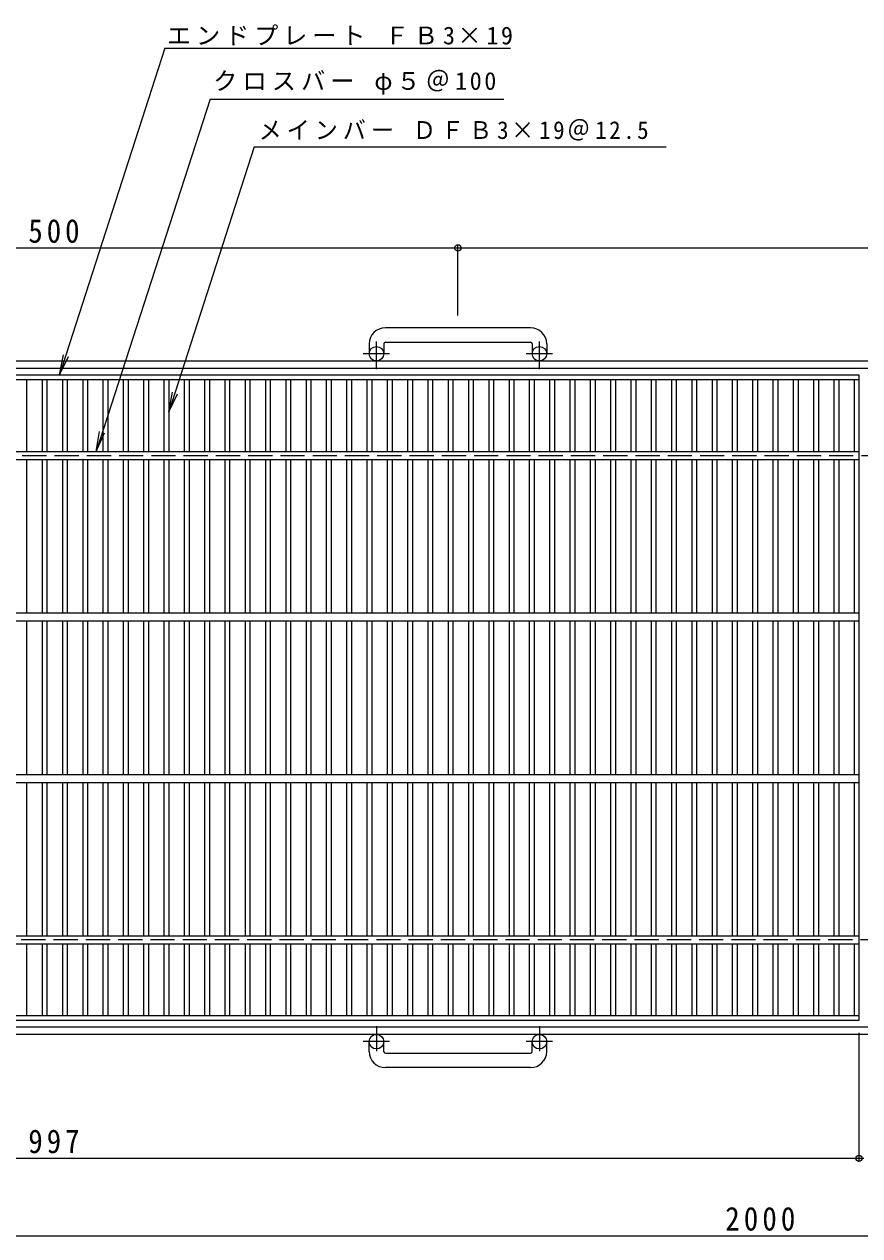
# Model space of a CAD drawing. Units: millimetres, scale not verified. Extents: x -893 to 907, y -688 to 660.
# Drawn here: x -370 to 148, y -90 to 660 of the extents above; entities that cross this region are included whole.
import ezdxf

# ---------------------------------------------------------------- set-up
doc = ezdxf.new("R2010")
doc.units = ezdxf.units.MM
doc.header["$LTSCALE"] = 5
doc.header["$PDMODE"] = 32
doc.header["$PDSIZE"] = 4
doc.linetypes.add('CHAIN1', pattern=[8, 5, -1, 1, -1])
doc.linetypes.add('DASHED3', pattern=[4, 3, -1])
for name, color, linetype, lineweight in [('B-1', 2, 'Continuous', 9), ('B-2', 3, 'Continuous', 9), ('B-4', 7, 'Continuous', 9)]:
    doc.layers.add(name, color=color, linetype=linetype, lineweight=lineweight)
doc.styles.add('ＭＳ ゴシック', font='')
doc.styles.get('ＭＳ ゴシック').set_extended_font_data('MS Gothic')

msp = doc.modelspace()

# ---------------------------------------------------------------- linework, layer by layer
at = {"layer": 'B-1'}
for p, q in [((-55.756, 472.312), (-145.756, 472.312)), ((-155.756, 462.312), (-155.756, 456.212)), ((-146.756, 462.312), (-146.756, 456.212)), ((-145.757, 463.312), (-55.756, 463.312)), ((-54.756, 462.312), (-54.756, 456.212)), ((-45.757, 462.312), (-45.757, 456.212)), ((-850.757, 451.712), (343.663, 451.712)), ((-850.757, 447.212), (343.663, 447.212)), ((343.663, 39.211), (-850.757, 39.211)), ((343.663, 34.711), (-850.757, 34.711)), ((-155.756, 24.112), (-155.756, 30.212)), ((-146.756, 24.112), (-146.756, 30.212)), ((-54.756, 24.112), (-54.756, 30.212)), ((-45.757, 24.112), (-45.757, 30.212)), ((-145.757, 23.112), (-55.756, 23.112)), ((-55.756, 14.112), (-145.756, 14.112))]:
    msp.add_line(p, q, dxfattribs=at)
at = {"layer": 'B-1', "linetype": 'CHAIN1'}
for p, q in [((-151.256, 446.605), (-151.256, 463.702)), ((-50.256, 446.605), (-50.256, 463.702)), ((-143.093, 456.212), (-159.501, 456.212)), ((-42.093, 456.212), (-58.501, 456.212)), ((-151.256, 39.819), (-151.256, 24.222)), ((-50.256, 39.819), (-50.256, 24.222)), ((-143.093, 30.212), (-159.501, 30.212)), ((-42.093, 30.212), (-58.501, 30.212))]:
    msp.add_line(p, q, dxfattribs=at)
at = {"layer": 'B-1', "linetype": 'DASHED3'}
for p, q in [((-850.757, 393.212), (343.663, 393.212)), ((343.663, 93.211), (-850.757, 93.211))]:
    msp.add_line(p, q, dxfattribs=at)
at = {"layer": 'B-1'}
for centre in [(-151.256, 456.212), (-50.256, 456.212), (-151.256, 30.212), (-50.256, 30.212)]:
    msp.add_circle(centre, 4.5, dxfattribs=at)
for centre, radius, start, end in [((-145.756, 462.312), 10, 90, 180), ((-55.756, 462.312), 10, 0, 90), ((-145.757, 462.312), 1, 90, 180), ((-55.756, 462.312), 1, 0, 90), ((-145.756, 24.112), 10, 180, 270), ((-145.757, 24.112), 1, 180, 270), ((-55.756, 24.112), 10, 270, 0), ((-55.756, 24.112), 1, 270, 0)]:
    msp.add_arc(centre, radius, start, end, dxfattribs=at)
at = {"layer": 'B-2'}
for p, q in [((-849.257, 443.212), (147.744, 443.212)), ((147.744, 443.212), (147.744, 43.212)), ((-849.257, 440.212), (147.744, 440.212)), ((-368.036, 440.212), (-368.036, 395.712)), ((-358.456, 440.212), (-358.456, 395.712)), ((-355.456, 440.212), (-355.456, 395.712)), ((-345.876, 440.212), (-345.876, 395.712)), ((-342.876, 440.212), (-342.876, 395.712)), ((-333.296, 440.212), (-333.296, 395.712)), ((-330.296, 440.212), (-330.296, 395.712)), ((-320.716, 440.212), (-320.716, 395.712)), ((-317.716, 440.212), (-317.716, 395.712)), ((-308.136, 440.212), (-308.136, 395.712)), ((-305.136, 440.212), (-305.136, 395.712)), ((-295.556, 440.212), (-295.556, 395.712)), ((-292.556, 440.212), (-292.556, 395.712)), ((-282.976, 440.212), (-282.976, 395.712)), ((-279.975, 440.212), (-279.975, 395.712)), ((-270.396, 440.212), (-270.396, 395.712)), ((-267.395, 440.212), (-267.395, 395.712)), ((-257.815, 440.212), (-257.815, 395.712)), ((-254.816, 440.212), (-254.816, 395.712)), ((-245.236, 440.212), (-245.236, 395.712)), ((-242.235, 440.212), (-242.235, 395.712)), ((-232.656, 440.212), (-232.656, 395.712)), ((-229.656, 440.212), (-229.656, 395.712)), ((-220.076, 440.212), (-220.076, 395.712)), ((-217.076, 440.212), (-217.076, 395.712)), ((-207.496, 440.212), (-207.496, 395.712)), ((-204.496, 440.212), (-204.496, 395.712)), ((-194.916, 440.212), (-194.916, 395.712)), ((-191.916, 440.212), (-191.916, 395.712)), ((-182.335, 440.212), (-182.335, 395.712)), ((-179.336, 440.212), (-179.336, 395.712)), ((-169.755, 440.212), (-169.755, 395.712)), ((-166.755, 440.212), (-166.755, 395.712)), ((-157.176, 440.212), (-157.176, 395.712)), ((-154.175, 440.212), (-154.175, 395.712)), ((-144.595, 440.212), (-144.595, 395.712)), ((-141.595, 440.212), (-141.595, 395.712)), ((-132.016, 440.212), (-132.016, 395.712)), ((-129.015, 440.212), (-129.015, 395.712)), ((-119.435, 440.212), (-119.435, 395.712)), ((-116.436, 440.212), (-116.436, 395.712)), ((-106.856, 440.212), (-106.856, 395.712)), ((-103.855, 440.212), (-103.855, 395.712)), ((-94.276, 440.212), (-94.276, 395.712)), ((-91.276, 440.212), (-91.276, 395.712)), ((-81.696, 440.212), (-81.696, 395.712)), ((-78.696, 440.212), (-78.696, 395.712)), ((-69.116, 440.212), (-69.116, 395.712)), ((-66.116, 440.212), (-66.116, 395.712)), ((-56.535, 440.212), (-56.535, 395.712)), ((-53.535, 440.212), (-53.535, 395.712)), ((-43.955, 440.212), (-43.955, 395.712)), ((-40.955, 440.212), (-40.955, 395.712)), ((-31.375, 440.212), (-31.375, 395.712)), ((-28.375, 440.212), (-28.375, 395.712)), ((-18.796, 440.212), (-18.796, 395.712)), ((-15.795, 440.212), (-15.795, 395.712)), ((-6.215, 440.212), (-6.215, 395.712)), ((-3.215, 440.212), (-3.215, 395.712)), ((6.364, 440.212), (6.364, 395.712)), ((9.364, 440.212), (9.364, 395.712)), ((18.944, 440.212), (18.944, 395.712)), ((21.944, 440.212), (21.944, 395.712)), ((31.524, 440.212), (31.524, 395.712)), ((34.525, 440.212), (34.525, 395.712)), ((44.104, 440.212), (44.104, 395.712)), ((47.104, 440.212), (47.104, 395.712)), ((56.684, 440.212), (56.684, 395.712)), ((59.684, 440.212), (59.684, 395.712)), ((69.265, 440.212), (69.265, 395.712)), ((72.265, 440.212), (72.265, 395.712)), ((81.845, 440.212), (81.845, 395.712)), ((84.845, 440.212), (84.845, 395.712)), ((94.425, 440.212), (94.425, 395.712)), ((97.425, 440.212), (97.425, 395.712)), ((107.005, 440.212), (107.005, 395.712)), ((110.005, 440.212), (110.005, 395.712)), ((119.584, 440.212), (119.584, 395.712)), ((122.585, 440.212), (122.585, 395.712)), ((132.165, 440.212), (132.165, 395.712)), ((135.164, 440.212), (135.164, 395.712)), ((144.744, 440.212), (144.744, 395.712)), ((-849.257, 395.712), (147.744, 395.712)), ((-849.257, 390.712), (147.744, 390.712)), ((-368.036, 390.712), (-368.036, 295.712)), ((-358.456, 390.712), (-358.456, 295.712)), ((-355.456, 390.712), (-355.456, 295.712)), ((-345.876, 390.712), (-345.876, 295.712)), ((-342.876, 390.712), (-342.876, 295.712)), ((-333.296, 390.712), (-333.296, 295.712)), ((-330.296, 390.712), (-330.296, 295.712)), ((-320.716, 390.712), (-320.716, 295.712)), ((-317.716, 390.712), (-317.716, 295.712)), ((-308.136, 390.712), (-308.136, 295.712)), ((-305.136, 390.712), (-305.136, 295.712)), ((-295.556, 390.712), (-295.556, 295.712)), ((-292.556, 390.712), (-292.556, 295.712)), ((-282.976, 390.712), (-282.976, 295.712)), ((-279.975, 390.712), (-279.975, 295.712)), ((-270.396, 390.712), (-270.396, 295.712)), ((-267.395, 390.712), (-267.395, 295.712)), ((-257.815, 390.712), (-257.815, 295.712)), ((-254.816, 390.712), (-254.816, 295.712)), ((-245.236, 390.712), (-245.236, 295.712)), ((-242.235, 390.712), (-242.235, 295.712)), ((-232.656, 390.712), (-232.656, 295.712)), ((-229.656, 390.712), (-229.656, 295.712)), ((-220.076, 390.712), (-220.076, 295.712)), ((-217.076, 390.712), (-217.076, 295.712)), ((-207.496, 390.712), (-207.496, 295.712)), ((-204.496, 390.712), (-204.496, 295.712)), ((-194.916, 390.712), (-194.916, 295.712)), ((-191.916, 390.712), (-191.916, 295.712)), ((-182.335, 390.712), (-182.335, 295.712)), ((-179.336, 390.712), (-179.336, 295.712)), ((-169.755, 390.712), (-169.755, 295.712)), ((-166.755, 390.712), (-166.755, 295.712)), ((-157.176, 390.712), (-157.176, 295.712)), ((-154.175, 390.712), (-154.175, 295.712)), ((-144.595, 390.712), (-144.595, 295.712)), ((-141.595, 390.712), (-141.595, 295.712)), ((-132.016, 390.712), (-132.016, 295.712)), ((-129.015, 390.712), (-129.015, 295.712)), ((-119.435, 390.712), (-119.435, 295.712)), ((-116.436, 390.712), (-116.436, 295.712)), ((-106.856, 390.712), (-106.856, 295.712)), ((-103.855, 390.712), (-103.855, 295.712)), ((-94.276, 390.712), (-94.276, 295.712)), ((-91.276, 390.712), (-91.276, 295.712)), ((-81.696, 390.712), (-81.696, 295.712)), ((-78.696, 390.712), (-78.696, 295.712)), ((-69.116, 390.712), (-69.116, 295.712)), ((-66.116, 390.712), (-66.116, 295.712)), ((-56.535, 390.712), (-56.535, 295.712)), ((-53.535, 390.712), (-53.535, 295.712)), ((-43.955, 390.712), (-43.955, 295.712)), ((-40.955, 390.712), (-40.955, 295.712)), ((-31.375, 390.712), (-31.375, 295.712)), ((-28.375, 390.712), (-28.375, 295.712)), ((-18.796, 390.712), (-18.796, 295.712)), ((-15.795, 390.712), (-15.795, 295.712)), ((-6.215, 390.712), (-6.215, 295.712)), ((-3.215, 390.712), (-3.215, 295.712)), ((6.364, 390.712), (6.364, 295.712)), ((9.364, 390.712), (9.364, 295.712)), ((18.944, 390.712), (18.944, 295.712)), ((21.944, 390.712), (21.944, 295.712)), ((31.524, 390.712), (31.524, 295.712)), ((34.525, 390.712), (34.525, 295.712)), ((44.104, 390.712), (44.104, 295.712)), ((47.104, 390.712), (47.104, 295.712)), ((56.684, 390.712), (56.684, 295.712)), ((59.684, 390.712), (59.684, 295.712)), ((69.265, 390.712), (69.265, 295.712)), ((72.265, 390.712), (72.265, 295.712)), ((81.845, 390.712), (81.845, 295.712)), ((84.845, 390.712), (84.845, 295.712)), ((94.425, 390.712), (94.425, 295.712)), ((97.425, 390.712), (97.425, 295.712)), ((107.005, 390.712), (107.005, 295.712)), ((110.005, 390.712), (110.005, 295.712)), ((119.584, 390.712), (119.584, 295.712)), ((122.585, 390.712), (122.585, 295.712)), ((132.165, 390.712), (132.165, 295.712)), ((135.164, 390.712), (135.164, 295.712)), ((144.744, 390.712), (144.744, 295.712)), ((-849.257, 295.712), (147.744, 295.712)), ((-849.257, 290.712), (147.744, 290.712)), ((-368.036, 290.712), (-368.036, 195.712)), ((-358.456, 290.712), (-358.456, 195.712)), ((-355.456, 290.712), (-355.456, 195.712)), ((-345.876, 290.712), (-345.876, 195.712)), ((-342.876, 290.712), (-342.876, 195.712)), ((-333.296, 290.712), (-333.296, 195.712)), ((-330.296, 290.712), (-330.296, 195.712)), ((-320.716, 290.712), (-320.716, 195.712)), ((-317.716, 290.712), (-317.716, 195.712)), ((-308.136, 290.712), (-308.136, 195.712)), ((-305.136, 290.712), (-305.136, 195.712)), ((-295.556, 290.712), (-295.556, 195.712)), ((-292.556, 290.712), (-292.556, 195.712)), ((-282.976, 290.712), (-282.976, 195.712)), ((-279.975, 290.712), (-279.975, 195.712)), ((-270.396, 290.712), (-270.396, 195.712)), ((-267.395, 290.712), (-267.395, 195.712)), ((-257.815, 290.712), (-257.815, 195.712)), ((-254.816, 290.712), (-254.816, 195.712)), ((-245.236, 290.712), (-245.236, 195.712)), ((-242.235, 290.712), (-242.235, 195.712)), ((-232.656, 290.712), (-232.656, 195.712)), ((-229.656, 290.712), (-229.656, 195.712)), ((-220.076, 290.712), (-220.076, 195.712)), ((-217.076, 290.712), (-217.076, 195.712)), ((-207.496, 290.712), (-207.496, 195.712)), ((-204.496, 290.712), (-204.496, 195.712)), ((-194.916, 290.712), (-194.916, 195.712)), ((-191.916, 290.712), (-191.916, 195.712)), ((-182.335, 290.712), (-182.335, 195.712)), ((-179.336, 290.712), (-179.336, 195.712)), ((-169.755, 290.712), (-169.755, 195.712)), ((-166.755, 290.712), (-166.755, 195.712)), ((-157.176, 290.712), (-157.176, 195.712)), ((-154.175, 290.712), (-154.175, 195.712)), ((-144.595, 290.712), (-144.595, 195.712)), ((-141.595, 290.712), (-141.595, 195.712)), ((-132.016, 290.712), (-132.016, 195.712)), ((-129.015, 290.712), (-129.015, 195.712)), ((-119.435, 290.712), (-119.435, 195.712)), ((-116.436, 290.712), (-116.436, 195.712)), ((-106.856, 290.712), (-106.856, 195.712)), ((-103.855, 290.712), (-103.855, 195.712)), ((-94.276, 290.712), (-94.276, 195.712)), ((-91.276, 290.712), (-91.276, 195.712)), ((-81.696, 290.712), (-81.696, 195.712)), ((-78.696, 290.712), (-78.696, 195.712)), ((-69.116, 290.712), (-69.116, 195.712)), ((-66.116, 290.712), (-66.116, 195.712)), ((-56.535, 290.712), (-56.535, 195.712)), ((-53.535, 290.712), (-53.535, 195.712)), ((-43.955, 290.712), (-43.955, 195.712)), ((-40.955, 290.712), (-40.955, 195.712)), ((-31.375, 290.712), (-31.375, 195.712)), ((-28.375, 290.712), (-28.375, 195.712)), ((-18.796, 290.712), (-18.796, 195.712)), ((-15.795, 290.712), (-15.795, 195.712)), ((-6.215, 290.712), (-6.215, 195.712)), ((-3.215, 290.712), (-3.215, 195.712)), ((6.364, 290.712), (6.364, 195.712)), ((9.364, 290.712), (9.364, 195.712)), ((18.944, 290.712), (18.944, 195.712)), ((21.944, 290.712), (21.944, 195.712)), ((31.524, 290.712), (31.524, 195.712)), ((34.525, 290.712), (34.525, 195.712)), ((44.104, 290.712), (44.104, 195.712)), ((47.104, 290.712), (47.104, 195.712)), ((56.684, 290.712), (56.684, 195.712)), ((59.684, 290.712), (59.684, 195.712)), ((69.265, 290.712), (69.265, 195.712)), ((72.265, 290.712), (72.265, 195.712)), ((81.845, 290.712), (81.845, 195.712)), ((84.845, 290.712), (84.845, 195.712)), ((94.425, 290.712), (94.425, 195.712)), ((97.425, 290.712), (97.425, 195.712)), ((107.005, 290.712), (107.005, 195.712)), ((110.005, 290.712), (110.005, 195.712)), ((119.584, 290.712), (119.584, 195.712)), ((122.585, 290.712), (122.585, 195.712)), ((132.165, 290.712), (132.165, 195.712)), ((135.164, 290.712), (135.164, 195.712)), ((144.744, 290.712), (144.744, 195.712)), ((-849.257, 195.712), (147.744, 195.712)), ((-849.257, 190.712), (147.744, 190.712)), ((-368.036, 190.712), (-368.036, 95.712)), ((-358.456, 190.712), (-358.456, 95.712)), ((-355.456, 190.712), (-355.456, 95.712)), ((-345.876, 190.712), (-345.876, 95.712)), ((-342.876, 190.712), (-342.876, 95.712)), ((-333.296, 190.712), (-333.296, 95.712)), ((-330.296, 190.712), (-330.296, 95.712)), ((-320.716, 190.712), (-320.716, 95.712)), ((-317.716, 190.712), (-317.716, 95.712)), ((-308.136, 190.712), (-308.136, 95.712)), ((-305.136, 190.712), (-305.136, 95.712)), ((-295.556, 190.712), (-295.556, 95.712)), ((-292.556, 190.712), (-292.556, 95.712)), ((-282.976, 190.712), (-282.976, 95.712)), ((-279.975, 190.712), (-279.975, 95.712)), ((-270.396, 190.712), (-270.396, 95.712)), ((-267.395, 190.712), (-267.395, 95.712)), ((-257.815, 190.712), (-257.815, 95.712)), ((-254.816, 190.712), (-254.816, 95.712)), ((-245.236, 190.712), (-245.236, 95.712)), ((-242.235, 190.712), (-242.235, 95.712)), ((-232.656, 190.712), (-232.656, 95.712)), ((-229.656, 190.712), (-229.656, 95.712)), ((-220.076, 190.712), (-220.076, 95.712)), ((-217.076, 190.712), (-217.076, 95.712)), ((-207.496, 190.712), (-207.496, 95.712)), ((-204.496, 190.712), (-204.496, 95.712)), ((-194.916, 190.712), (-194.916, 95.712)), ((-191.916, 190.712), (-191.916, 95.712)), ((-182.335, 190.712), (-182.335, 95.712)), ((-179.336, 190.712), (-179.336, 95.712)), ((-169.755, 190.712), (-169.755, 95.712)), ((-166.755, 190.712), (-166.755, 95.712)), ((-157.176, 190.712), (-157.176, 95.712)), ((-154.175, 190.712), (-154.175, 95.712)), ((-144.595, 190.712), (-144.595, 95.712)), ((-141.595, 190.712), (-141.595, 95.712)), ((-132.016, 190.712), (-132.016, 95.712)), ((-129.015, 190.712), (-129.015, 95.712)), ((-119.435, 190.712), (-119.435, 95.712)), ((-116.436, 190.712), (-116.436, 95.712)), ((-106.856, 190.712), (-106.856, 95.712)), ((-103.855, 190.712), (-103.855, 95.712)), ((-94.276, 190.712), (-94.276, 95.712)), ((-91.276, 190.712), (-91.276, 95.712)), ((-81.696, 190.712), (-81.696, 95.712)), ((-78.696, 190.712), (-78.696, 95.712)), ((-69.116, 190.712), (-69.116, 95.712)), ((-66.116, 190.712), (-66.116, 95.712)), ((-56.535, 190.712), (-56.535, 95.712)), ((-53.535, 190.712), (-53.535, 95.712)), ((-43.955, 190.712), (-43.955, 95.712)), ((-40.955, 190.712), (-40.955, 95.712)), ((-31.375, 190.712), (-31.375, 95.712)), ((-28.375, 190.712), (-28.375, 95.712)), ((-18.796, 190.712), (-18.796, 95.712)), ((-15.795, 190.712), (-15.795, 95.712)), ((-6.215, 190.712), (-6.215, 95.712)), ((-3.215, 190.712), (-3.215, 95.712)), ((6.364, 190.712), (6.364, 95.712)), ((9.364, 190.712), (9.364, 95.712)), ((18.944, 190.712), (18.944, 95.712)), ((21.944, 190.712), (21.944, 95.712)), ((31.524, 190.712), (31.524, 95.712)), ((34.525, 190.712), (34.525, 95.712)), ((44.104, 190.712), (44.104, 95.712)), ((47.104, 190.712), (47.104, 95.712)), ((56.684, 190.712), (56.684, 95.712)), ((59.684, 190.712), (59.684, 95.712)), ((69.265, 190.712), (69.265, 95.712)), ((72.265, 190.712), (72.265, 95.712)), ((81.845, 190.712), (81.845, 95.712)), ((84.845, 190.712), (84.845, 95.712)), ((94.425, 190.712), (94.425, 95.712)), ((97.425, 190.712), (97.425, 95.712)), ((107.005, 190.712), (107.005, 95.712)), ((110.005, 190.712), (110.005, 95.712)), ((119.584, 190.712), (119.584, 95.712)), ((122.585, 190.712), (122.585, 95.712)), ((132.165, 190.712), (132.165, 95.712)), ((135.164, 190.712), (135.164, 95.712)), ((144.744, 190.712), (144.744, 95.712)), ((-849.257, 95.712), (147.744, 95.712)), ((-849.257, 90.712), (147.744, 90.712)), ((-368.036, 90.712), (-368.036, 46.212)), ((-358.456, 90.712), (-358.456, 46.212)), ((-355.456, 90.712), (-355.456, 46.212)), ((-345.876, 90.712), (-345.876, 46.212)), ((-342.876, 90.712), (-342.876, 46.212)), ((-333.296, 90.712), (-333.296, 46.212)), ((-330.296, 90.712), (-330.296, 46.212)), ((-320.716, 90.712), (-320.716, 46.212)), ((-317.716, 90.712), (-317.716, 46.212)), ((-308.136, 90.712), (-308.136, 46.212)), ((-305.136, 90.712), (-305.136, 46.212)), ((-295.556, 90.712), (-295.556, 46.212)), ((-292.556, 90.712), (-292.556, 46.212)), ((-282.976, 90.712), (-282.976, 46.212)), ((-279.975, 90.712), (-279.975, 46.212)), ((-270.396, 90.712), (-270.396, 46.212)), ((-267.395, 90.712), (-267.395, 46.212)), ((-257.815, 90.712), (-257.815, 46.212)), ((-254.816, 90.712), (-254.816, 46.212)), ((-245.236, 90.712), (-245.236, 46.212)), ((-242.235, 90.712), (-242.235, 46.212)), ((-232.656, 90.712), (-232.656, 46.212)), ((-229.656, 90.712), (-229.656, 46.212)), ((-220.076, 90.712), (-220.076, 46.212)), ((-217.076, 90.712), (-217.076, 46.212)), ((-207.496, 90.712), (-207.496, 46.212)), ((-204.496, 90.712), (-204.496, 46.212)), ((-194.916, 90.712), (-194.916, 46.212)), ((-191.916, 90.712), (-191.916, 46.212)), ((-182.335, 90.712), (-182.335, 46.212)), ((-179.336, 90.712), (-179.336, 46.212)), ((-169.755, 90.712), (-169.755, 46.212)), ((-166.755, 90.712), (-166.755, 46.212)), ((-157.176, 90.712), (-157.176, 46.212)), ((-154.175, 90.712), (-154.175, 46.212)), ((-144.595, 90.712), (-144.595, 46.212)), ((-141.595, 90.712), (-141.595, 46.212)), ((-132.016, 90.712), (-132.016, 46.212)), ((-129.015, 90.712), (-129.015, 46.212)), ((-119.435, 90.712), (-119.435, 46.212)), ((-116.436, 90.712), (-116.436, 46.212)), ((-106.856, 90.712), (-106.856, 46.212)), ((-103.855, 90.712), (-103.855, 46.212)), ((-94.276, 90.712), (-94.276, 46.212)), ((-91.276, 90.712), (-91.276, 46.212)), ((-81.696, 90.712), (-81.696, 46.212)), ((-78.696, 90.712), (-78.696, 46.212)), ((-69.116, 90.712), (-69.116, 46.212)), ((-66.116, 90.712), (-66.116, 46.212)), ((-56.535, 90.712), (-56.535, 46.212)), ((-53.535, 90.712), (-53.535, 46.212)), ((-43.955, 90.712), (-43.955, 46.212)), ((-40.955, 90.712), (-40.955, 46.212)), ((-31.375, 90.712), (-31.375, 46.212)), ((-28.375, 90.712), (-28.375, 46.212)), ((-18.796, 90.712), (-18.796, 46.212)), ((-15.795, 90.712), (-15.795, 46.212)), ((-6.215, 90.712), (-6.215, 46.212)), ((-3.215, 90.712), (-3.215, 46.212)), ((6.364, 90.712), (6.364, 46.212)), ((9.364, 90.712), (9.364, 46.212)), ((18.944, 90.712), (18.944, 46.212)), ((21.944, 90.712), (21.944, 46.212)), ((31.524, 90.712), (31.524, 46.212)), ((34.525, 90.712), (34.525, 46.212)), ((44.104, 90.712), (44.104, 46.212)), ((47.104, 90.712), (47.104, 46.212)), ((56.684, 90.712), (56.684, 46.212)), ((59.684, 90.712), (59.684, 46.212)), ((69.265, 90.712), (69.265, 46.212)), ((72.265, 90.712), (72.265, 46.212)), ((81.845, 90.712), (81.845, 46.212)), ((84.845, 90.712), (84.845, 46.212)), ((94.425, 90.712), (94.425, 46.212)), ((97.425, 90.712), (97.425, 46.212)), ((107.005, 90.712), (107.005, 46.212)), ((110.005, 90.712), (110.005, 46.212)), ((119.584, 90.712), (119.584, 46.212)), ((122.585, 90.712), (122.585, 46.212)), ((132.165, 90.712), (132.165, 46.212)), ((135.164, 90.712), (135.164, 46.212)), ((144.744, 90.712), (144.744, 46.212)), ((147.744, 46.212), (-849.257, 46.212)), ((147.744, 43.212), (-849.257, 43.212))]:
    msp.add_line(p, q, dxfattribs=at)
at = {"layer": 'B-4'}
for p, q in [((-282.308, 645.353), (-347.588, 443.212)), ((-282.308, 645.353), (-68.255, 645.353)), ((-254.364, 613.827), (-324.866, 395.712)), ((-254.364, 613.827), (-72.245, 613.827)), ((-227.137, 584.271), (-279.975, 420.189)), ((-227.137, 584.271), (28.194, 584.271)), ((-600.756, 521.715), (-100.756, 521.715)), ((-100.756, 479.812), (-100.756, 523.215)), ((-100.756, 521.715), (343.663, 521.715)), ((-347.588, 443.212), (-345.288, 455.498)), ((-347.588, 443.212), (-342.187, 454.485)), ((-279.975, 420.189), (-277.676, 432.476)), ((-279.975, 420.189), (-274.574, 431.462)), ((-324.866, 395.712), (-322.981, 408.069)), ((-324.866, 395.712), (-319.847, 407.16)), ((147.744, 35.712), (147.744, -43.537)), ((-892.675, -42.037), (147.744, -42.037)), ((147.744, -42.037), (150.744, -42.037)), ((-850.757, -89.994), (343.663, -89.994))]:
    msp.add_line(p, q, dxfattribs=at)
for p in [(-100.756, 521.715), (147.744, -42.037)]:
    msp.add_point(p, dxfattribs=at)

# ---------------------------------------------------------------- texts
at = {"layer": 'B-4', "char_height": 11, "attachment_point": 7, "style": 'ＭＳ ゴシック'}
for s, insert in [('\\T1.2;エンドプレート\\~ＦＢ3×19', (-281.099, 647.144)), ('\\T1.21;クロスバー\\~φ５＠100\\~', (-252.46, 616.653)), ('\\T1.22;\\W0.95;メインバー\\~ＤＦＢ3×19＠12.5', (-224.266, 588.187))]:
    msp.add_mtext(s, dxfattribs=dict(at, insert=insert))
at = {"layer": 'B-4', "color": 2, "char_height": 14.66, "attachment_point": 7, "style": 'ＭＳ ゴシック'}
for s, insert in [('\\T1.27;\\W0.9;500', (-367.006, 524.715)), ('\\T1.27;\\W0.9;997', (-367.006, -39.037)), ('\\T1.28;\\W0.9;2000', (64.865, -86.994))]:
    msp.add_mtext(s, dxfattribs=dict(at, insert=insert))

doc.saveas('drawing.dxf')
